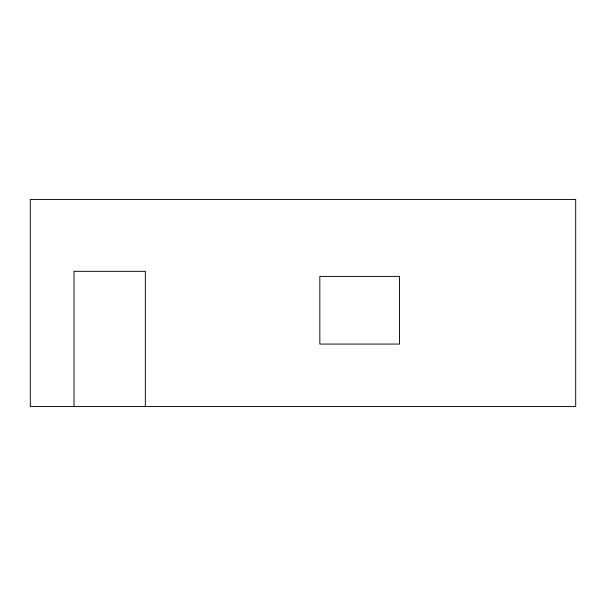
<?xml version="1.0" encoding="UTF-8"?>
<svg xmlns="http://www.w3.org/2000/svg" width="606" height="606" viewBox="0 0 606 606"><rect width="100%" height="100%" fill="white"/><g stroke="black" fill="none" stroke-linecap="round" stroke-linejoin="round"><path stroke-width="0.91" d="M145.342 406.565L145.342 271.337L74.023 271.337L74.023 406.565M575.7 199.435L30.3 199.435L30.3 406.565L575.7 406.565L575.7 199.435M399.536 276.397L319.832 276.397L319.832 344.072L399.536 344.072L399.536 276.397"/></g></svg>
